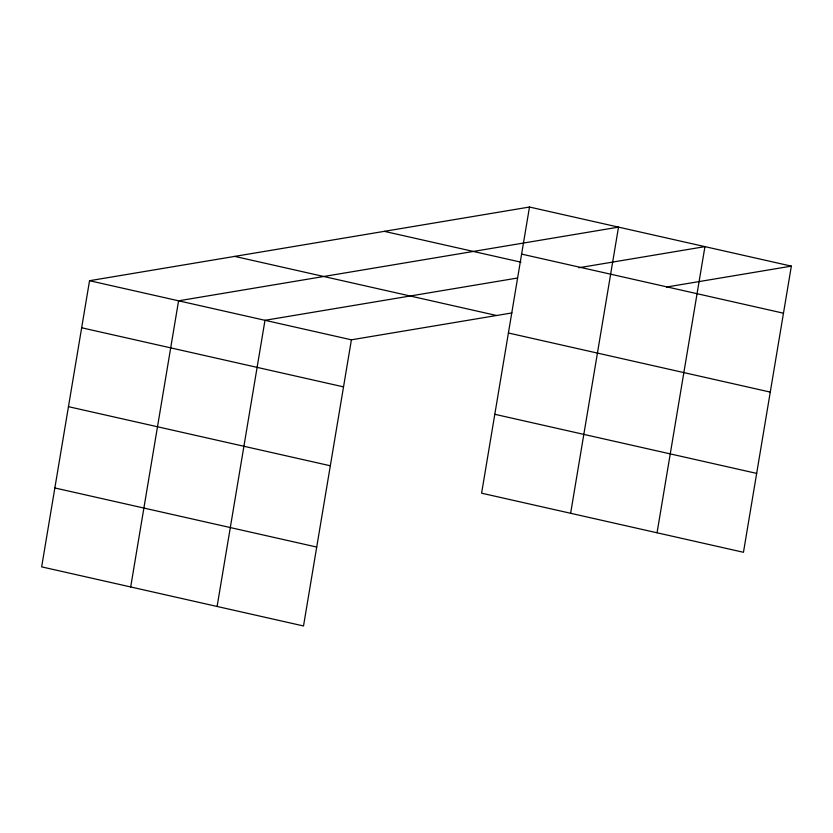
<?xml version="1.0" encoding="UTF-8"?>
<svg xmlns="http://www.w3.org/2000/svg" width="833" height="833" viewBox="0 0 833 833"><rect width="100%" height="100%" fill="white"/><g stroke="black" fill="none" stroke-linecap="round" stroke-linejoin="round"><path stroke-width="1.25" d="M529.486 207.032L481.599 493.188L743.463 552.289L791.35 266.133L529.486 207.032L89.537 280.711L41.65 566.867L303.514 625.968L351.401 339.812L511.931 312.927M130.687 586.963L178.574 300.807L618.513 227.128L570.626 513.284M217.101 606.466L264.988 320.309L517.564 278.014M657.05 532.787L704.937 246.63L578.852 267.747M666.546 287.031L791.35 266.133M521.604 254.096L783.478 313.198M384.305 231.345L520.927 262.176M234.719 256.397L496.583 315.499M508.401 332.992L770.275 392.093M89.537 280.711L351.401 339.812M494.802 414.293L756.666 473.394M81.665 327.775L343.529 386.876M68.462 406.671L330.326 465.772M54.853 487.961L316.717 547.062"/></g></svg>
